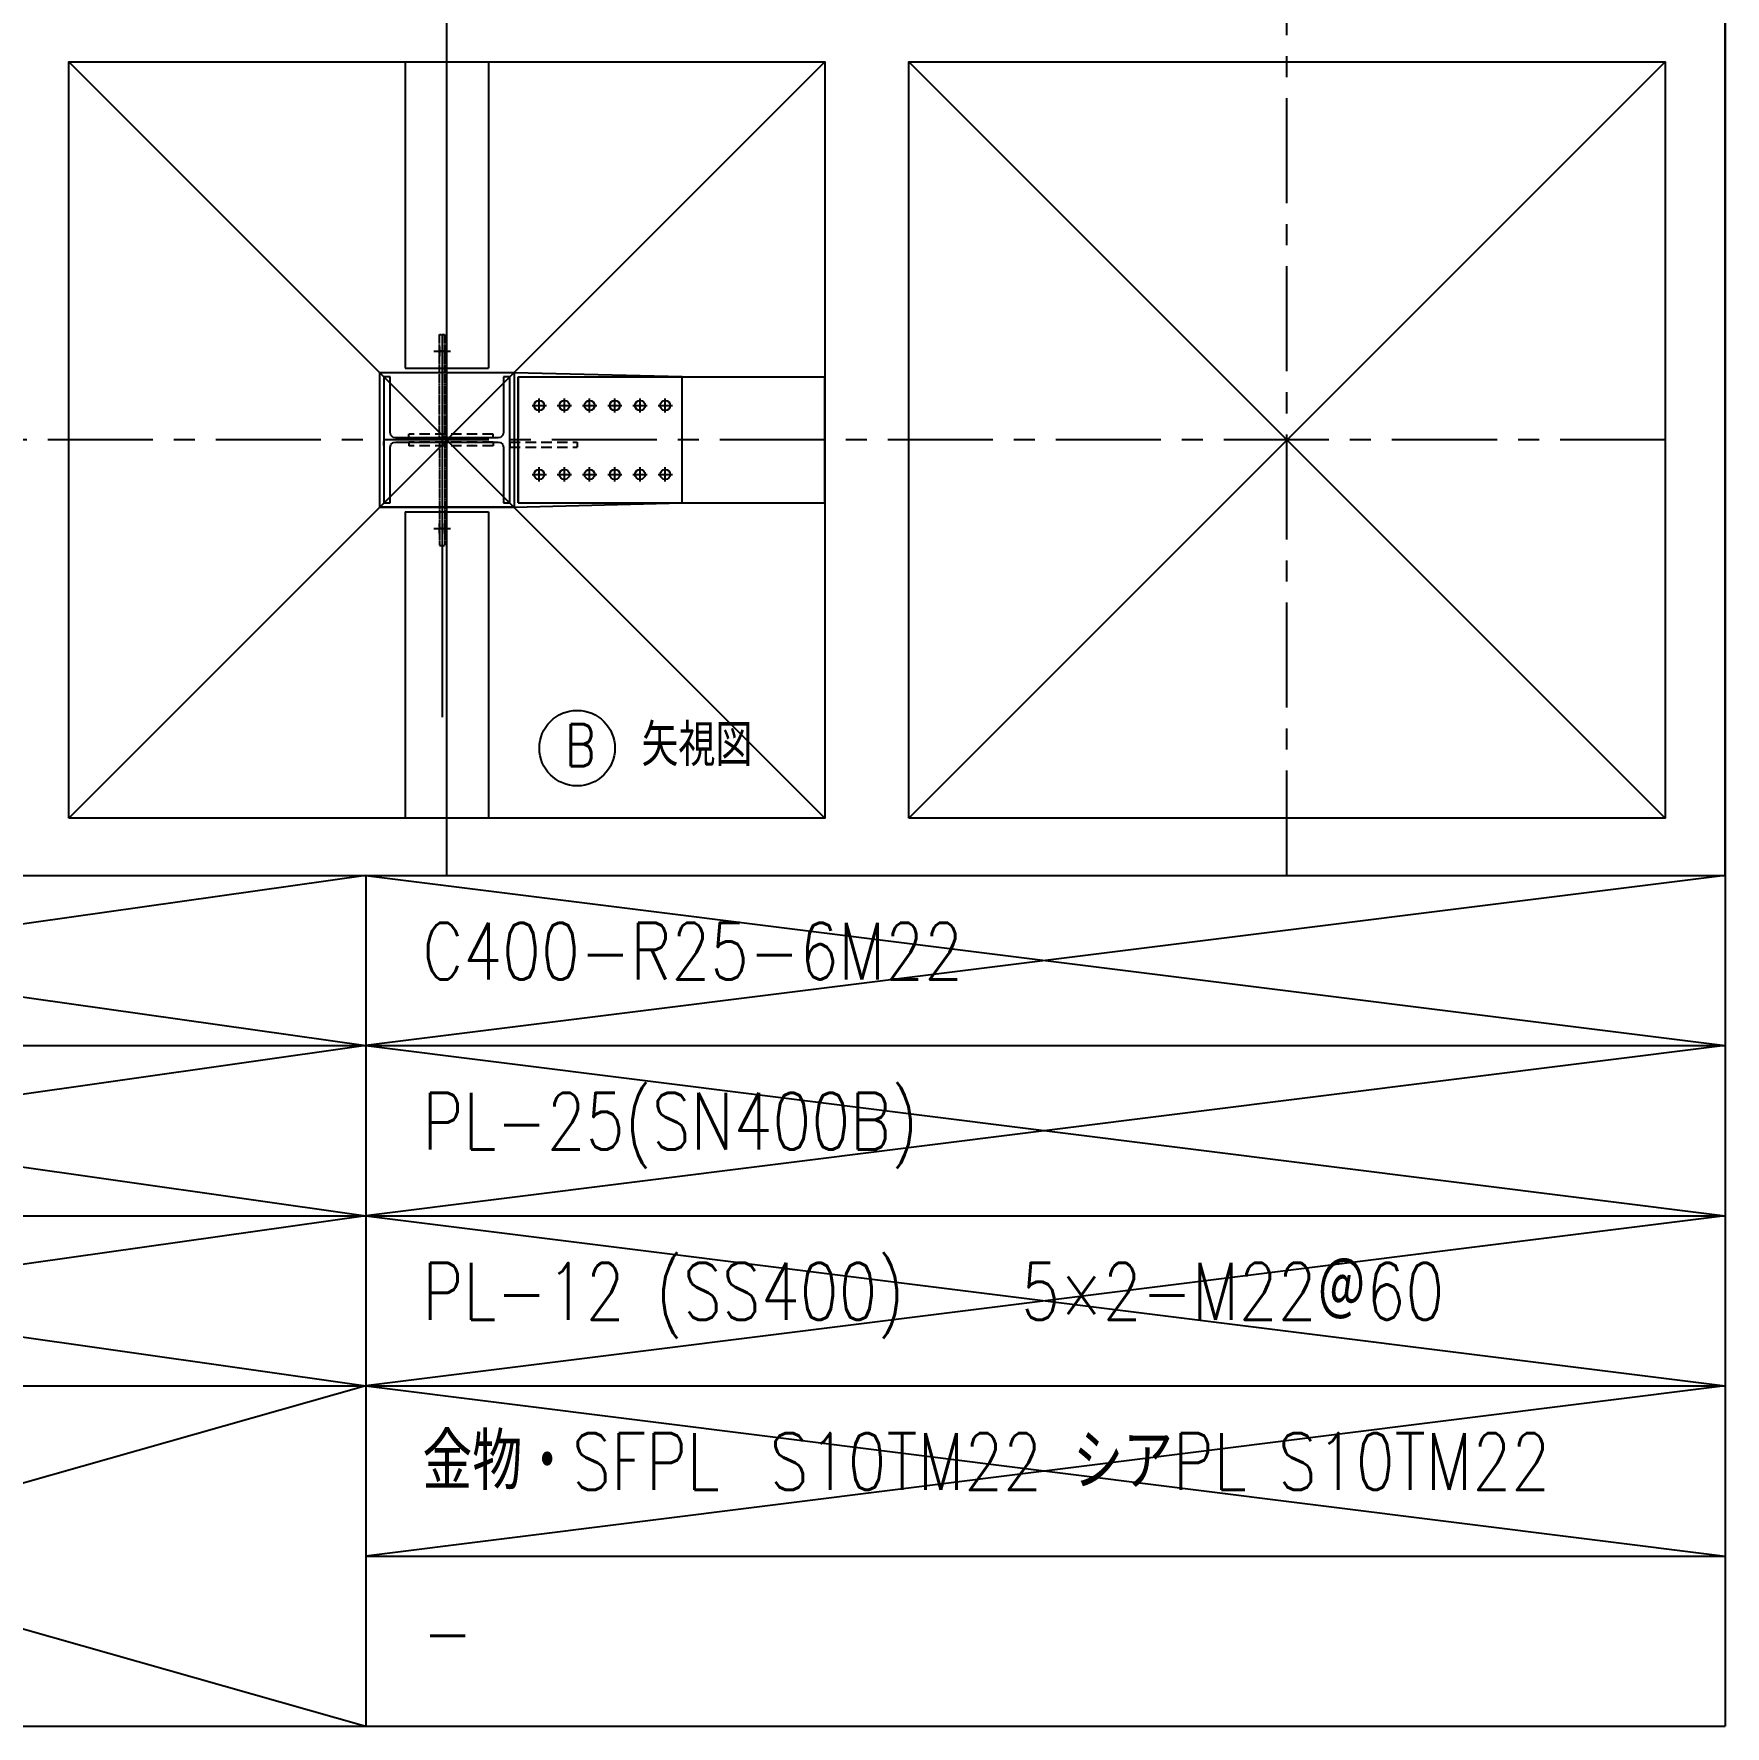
# Model space of a CAD drawing. Extents: x -668440 to 810000, y -1678500 to 210463.
# Drawn here: x -329032 to -288771, y -944029 to -903745 of the extents above; entities that cross this region are included whole.
import ezdxf
from ezdxf.enums import TextEntityAlignment as Align

# ---------------------------------------------------------------- set-up
doc = ezdxf.new("R2010")
doc.units = 0
doc.header["$MEASUREMENT"] = 0
for name, pattern in [('CENTER', [2, 1.25, -0.25, 0.25, -0.25]), ('DASHED', [0.75, 0.5, -0.25]), ('HASEN_S', [2, 1.5, -0.5])]:
    doc.linetypes.add(name, pattern=pattern)
doc.layers.get('0').update_dxf_attribs({"color": 3, "linetype": 'CONTINUOUS'})
doc.layers.add('00_ADDL', color=253, linetype='CONTINUOUS', plot=False)
for name, color, linetype in [('00_詳細', 7, 'CONTINUOUS'), ('100', 5, 'CENTER'), ('_1-1_L-CL', 3, 'CONTINUOUS'), ('_1-3_L-CS', 1, 'CONTINUOUS'), ('_1-C_INP1', 3, 'CONTINUOUS'), ('_4-7_CS-H', 4, 'HASEN_S'), ('BEAM_H-482x300x11x15x13', 7, 'CONTINUOUS'), ('BOLT', 4, 'CONTINUOUS'), ('CG400-9-3-3-M22@85-H-0x0x0x0x0(0.0)', 7, 'CONTINUOUS'), ('COL_H-300x300x10x15x13', 7, 'CONTINUOUS'), ('ctp400-40-60-60-0-0-M22', 7, 'CONTINUOUS'), ('cwr_d', 7, 'CONTINUOUS'), ('SH400-12-5-5-M22@60(0.0)', 7, 'CONTINUOUS'), ('SP400-40-60-60-0-0-M22-300-K6-320-320-10-164-TYPE1', 7, 'CONTINUOUS'), ('修正2022年4月20日', 2, 'CONTINUOUS')]:
    doc.layers.add(name, color=color, linetype=linetype)
doc.styles.add('S000', font='simplex.shx', dxfattribs={"width": 0.7, "bigfont": 'extfont2.shx'})
doc.styles.add('S020', font='simplex.shx', dxfattribs={"width": 0.8, "height": 100, "bigfont": 'extfont2.shx'})

# ---------------------------------------------------------------- blocks, each defined once
blk = doc.blocks.new('剛接合部C1Y')
at = {"layer": '00_ADDL'}
for p, q in [((-195947.01678, -397002.59222), (-195947.01678, -392142.59222)), ((-199890.09265, -395065.92555), (-198090.09265, -396865.92555)), ((-198090.09265, -395065.92555), (-199890.09265, -396865.92555)), ((-197890.09265, -395065.92555), (-196090.09265, -396865.92555)), ((-196090.09265, -395065.92555), (-197890.09265, -396865.92555)), ((-202033.16853, -397002.59222), (-199183.16853, -397407.59222)), ((-199183.16853, -397002.59222), (-202033.16853, -397407.59222)), ((-199183.16853, -397002.59222), (-195947.01678, -397407.59222)), ((-195947.01678, -397002.59222), (-199183.16853, -397407.59222)), ((-202033.16853, -397407.59222), (-199183.16853, -397812.59222)), ((-199183.16853, -397407.59222), (-202033.16853, -397812.59222)), ((-199183.16853, -397407.59222), (-195947.01678, -397812.59222)), ((-195947.01678, -397407.59222), (-199183.16853, -397812.59222)), ((-202033.16853, -397812.59222), (-199183.16853, -398217.59222)), ((-199183.16853, -397812.59222), (-202033.16853, -398217.59222)), ((-199183.16853, -397812.59222), (-195947.01678, -398217.59222)), ((-195947.01678, -397812.59222), (-199183.16853, -398217.59222)), ((-202033.16853, -398217.59222), (-199183.16853, -399027.59222)), ((-199183.16853, -398217.59222), (-202033.16853, -399027.59222)), ((-199183.16853, -398217.59222), (-195947.01678, -398622.59222)), ((-195947.01678, -398217.59222), (-199183.16853, -398622.59222))]:
    blk.add_line(p, q, dxfattribs=at)
at = {"layer": '00_ADDL', "transparency": 33554661}
for p, q in [((-199001.09265, -395714.92555), (-199001.09265, -396625.85371)), ((-198995.09265, -395754.92555), (-199007.09265, -395754.92555)), ((-198995.09265, -396176.92555), (-199007.09265, -396176.92555))]:
    blk.add_line(p, q, dxfattribs=at)
at = {"layer": '00_ADDL'}
for points in [[(-199890.09265, -396865.92555), (-199890.09265, -395065.92555), (-198090.09265, -395065.92555), (-198090.09265, -396865.92555)], [(-197890.09265, -396865.92555), (-197890.09265, -395065.92555), (-196090.09265, -395065.92555), (-196090.09265, -396865.92555)]]:
    blk.add_lwpolyline(points, close=True, dxfattribs=at)
at = {"layer": '00_詳細'}
for p, q in [((-199089.59265, -395065.92555), (-199089.59265, -395794.92555)), ((-198890.59265, -395065.92555), (-198890.59265, -395794.92555)), ((-199089.59265, -395794.92555), (-198890.59265, -395794.92555)), ((-199089.59265, -396136.92555), (-199089.59265, -396865.92555)), ((-199089.59265, -396136.92555), (-198890.59265, -396136.92555)), ((-198890.59265, -396136.92555), (-198890.59265, -396865.92555))]:
    blk.add_line(p, q, dxfattribs=at)
at = {"layer": '100'}
blk.add_line((-198990.09265, -397002.59222), (-198990.09265, -393132.59222), dxfattribs=at)
at = {"layer": '100', "linetype": 'CENTER', "ltscale": 200}
for p, q in [((-196990.09265, -397002.59222), (-196990.09265, -393132.59222)), ((-196090.09265, -395965.92555), (-201890.09265, -395965.92555))]:
    blk.add_line(p, q, dxfattribs=at)
at = {"layer": '_1-1_L-CL'}
for p, q in [((-195947.01678, -392142.59222), (-195947.01678, -399027.59222)), ((-199183.16853, -397002.59222), (-199183.16853, -399027.59222)), ((-202033.16853, -397407.59222), (-195947.01678, -397407.59222)), ((-202033.16853, -397812.59222), (-195947.01678, -397812.59222)), ((-202033.16853, -398217.59222), (-195947.01678, -398217.59222)), ((-199183.16853, -398622.59222), (-195947.01678, -398622.59222)), ((-202033.16853, -399027.59222), (-195947.01678, -399027.59222)), ((-202033.16853, -399027.59222), (-195947.01678, -399027.59222))]:
    blk.add_line(p, q, dxfattribs=at)
at = {"layer": '_1-3_L-CS', "ltscale": 10}
blk.add_circle((-198679.80106, -396699.57109), 90, dxfattribs=at)
at = {"layer": '_4-7_CS-H', "ltscale": 0.5}
for p, q in [((-199007.09265, -395960.92555), (-199007.09265, -395714.92555)), ((-199007.09265, -395714.92555), (-198995.09265, -395714.92555)), ((-198995.09265, -395960.92555), (-198995.09265, -395714.92555)), ((-199007.09265, -395970.92555), (-199007.09265, -396216.92555)), ((-198995.09265, -395970.92555), (-198995.09265, -396216.92555)), ((-199007.09265, -396216.92555), (-198995.09265, -396216.92555))]:
    blk.add_line(p, q, dxfattribs=at)
at = {"layer": '_4-7_CS-H', "ltscale": 0.5, "extrusion": (1, -2e-15, 0)}
for centre in [(-395754.92555, 0, -199007.09265), (-395754.92555, 0, -198995.09265)]:
    blk.add_circle(centre, 12, dxfattribs=at)
at = {"layer": '_4-7_CS-H', "ltscale": 0.5, "extrusion": (1, 2e-15, 0)}
for centre in [(-396176.92555, 0, -199007.09265), (-396176.92555, 0, -198995.09265)]:
    blk.add_circle(centre, 12, dxfattribs=at)
at = {"layer": 'BEAM_H-482x300x11x15x13'}
for p, q in [((-198820.09265, -395815.92555), (-198820.09265, -395947.92555)), ((-198820.09265, -395815.92555), (-198090.09265, -395815.92555)), ((-198820.09265, -395815.92555), (-198820.09265, -395815.92555)), ((-198820.09265, -396115.92555), (-198820.09265, -395815.92555)), ((-198090.09265, -395815.92555), (-198090.09265, -395947.92555)), ((-198090.09265, -395815.92555), (-198090.09265, -395815.92555)), ((-198090.09265, -396115.92555), (-198090.09265, -395815.92555)), ((-198820.09265, -395947.92555), (-198820.09265, -395953.92555)), ((-198820.09265, -395953.92555), (-198820.09265, -395958.92555)), ((-198820.09265, -395958.92555), (-198820.09265, -395960.92555)), ((-198820.09265, -395960.92555), (-198820.09265, -395960.92555)), ((-198820.09265, -395970.92555), (-198820.09265, -395972.92555)), ((-198820.09265, -395970.92555), (-198820.09265, -395970.92555)), ((-198820.09265, -395972.92555), (-198820.09265, -395977.92555)), ((-198820.09265, -395977.92555), (-198820.09265, -395983.92555)), ((-198820.09265, -395983.92555), (-198820.09265, -396115.92555)), ((-198820.09265, -395983.92555), (-198820.09265, -395983.92555)), ((-198090.09265, -395947.92555), (-198090.09265, -395953.92555)), ((-198090.09265, -395953.92555), (-198090.09265, -395958.92555)), ((-198090.09265, -395958.92555), (-198090.09265, -395960.92555)), ((-198090.09265, -395960.92555), (-198090.09265, -395960.92555)), ((-198090.09265, -395970.92555), (-198090.09265, -395972.92555)), ((-198090.09265, -395970.92555), (-198090.09265, -395970.92555)), ((-198090.09265, -395972.92555), (-198090.09265, -395977.92555)), ((-198090.09265, -395977.92555), (-198090.09265, -395983.92555)), ((-198090.09265, -395983.92555), (-198090.09265, -396115.92555)), ((-198090.09265, -395983.92555), (-198090.09265, -395983.92555)), ((-198820.09265, -396115.92555), (-198090.09265, -396115.92555)), ((-198820.09265, -396115.92555), (-198820.09265, -396115.92555)), ((-198090.09265, -396115.92555), (-198090.09265, -396115.92555))]:
    blk.add_line(p, q, dxfattribs=at)
at = {"layer": 'BOLT'}
for p, q in [((-199021.09265, -395754.92555, -40), (-198981.09265, -395754.92555, -40)), ((-198787.09265, -395883.92555), (-198753.09265, -395883.92555)), ((-198787.09265, -395883.92555), (-198753.09265, -395883.92555)), ((-198770.09265, -395900.92555), (-198770.09265, -395866.92555)), ((-198770.09265, -395900.92555), (-198770.09265, -395866.92555)), ((-198770.09265, -395883.92555), (-198770.09265, -395883.92555)), ((-198727.09265, -395883.92555), (-198693.09265, -395883.92555)), ((-198727.09265, -395883.92555), (-198693.09265, -395883.92555)), ((-198710.09265, -395900.92555), (-198710.09265, -395866.92555)), ((-198710.09265, -395900.92555), (-198710.09265, -395866.92555)), ((-198710.09265, -395883.92555), (-198710.09265, -395883.92555)), ((-198667.09265, -395883.92555), (-198633.09265, -395883.92555)), ((-198667.09265, -395883.92555), (-198633.09265, -395883.92555)), ((-198650.09265, -395900.92555), (-198650.09265, -395866.92555)), ((-198650.09265, -395900.92555), (-198650.09265, -395866.92555)), ((-198650.09265, -395883.92555), (-198650.09265, -395883.92555)), ((-198607.09265, -395883.92555), (-198573.09265, -395883.92555)), ((-198607.09265, -395883.92555), (-198573.09265, -395883.92555)), ((-198590.09265, -395900.92555), (-198590.09265, -395866.92555)), ((-198590.09265, -395900.92555), (-198590.09265, -395866.92555)), ((-198590.09265, -395883.92555), (-198590.09265, -395883.92555)), ((-198547.09265, -395883.92555), (-198513.09265, -395883.92555)), ((-198547.09265, -395883.92555), (-198513.09265, -395883.92555)), ((-198530.09265, -395900.92555), (-198530.09265, -395866.92555)), ((-198530.09265, -395900.92555), (-198530.09265, -395866.92555)), ((-198530.09265, -395883.92555), (-198530.09265, -395883.92555)), ((-198487.09265, -395883.92555), (-198453.09265, -395883.92555)), ((-198487.09265, -395883.92555), (-198453.09265, -395883.92555)), ((-198470.09265, -395900.92555), (-198470.09265, -395866.92555)), ((-198470.09265, -395900.92555), (-198470.09265, -395866.92555)), ((-198470.09265, -395883.92555), (-198470.09265, -395883.92555)), ((-198787.09265, -396047.92555), (-198753.09265, -396047.92555)), ((-198787.09265, -396047.92555), (-198753.09265, -396047.92555)), ((-198770.09265, -396064.92555), (-198770.09265, -396030.92555)), ((-198770.09265, -396064.92555), (-198770.09265, -396030.92555)), ((-198770.09265, -396047.92555), (-198770.09265, -396047.92555)), ((-198727.09265, -396047.92555), (-198693.09265, -396047.92555)), ((-198727.09265, -396047.92555), (-198693.09265, -396047.92555)), ((-198710.09265, -396064.92555), (-198710.09265, -396030.92555)), ((-198710.09265, -396064.92555), (-198710.09265, -396030.92555)), ((-198710.09265, -396047.92555), (-198710.09265, -396047.92555)), ((-198667.09265, -396047.92555), (-198633.09265, -396047.92555)), ((-198667.09265, -396047.92555), (-198633.09265, -396047.92555)), ((-198650.09265, -396064.92555), (-198650.09265, -396030.92555)), ((-198650.09265, -396064.92555), (-198650.09265, -396030.92555)), ((-198650.09265, -396047.92555), (-198650.09265, -396047.92555)), ((-198607.09265, -396047.92555), (-198573.09265, -396047.92555)), ((-198607.09265, -396047.92555), (-198573.09265, -396047.92555)), ((-198590.09265, -396064.92555), (-198590.09265, -396030.92555)), ((-198590.09265, -396064.92555), (-198590.09265, -396030.92555)), ((-198590.09265, -396047.92555), (-198590.09265, -396047.92555)), ((-198547.09265, -396047.92555), (-198513.09265, -396047.92555)), ((-198547.09265, -396047.92555), (-198513.09265, -396047.92555)), ((-198530.09265, -396064.92555), (-198530.09265, -396030.92555)), ((-198530.09265, -396064.92555), (-198530.09265, -396030.92555)), ((-198530.09265, -396047.92555), (-198530.09265, -396047.92555)), ((-198487.09265, -396047.92555), (-198453.09265, -396047.92555)), ((-198487.09265, -396047.92555), (-198453.09265, -396047.92555)), ((-198470.09265, -396064.92555), (-198470.09265, -396030.92555)), ((-198470.09265, -396064.92555), (-198470.09265, -396030.92555)), ((-198470.09265, -396047.92555), (-198470.09265, -396047.92555)), ((-199021.09265, -396176.92555, -40), (-198981.09265, -396176.92555, -40))]:
    blk.add_line(p, q, dxfattribs=at)
at = {"layer": 'CG400-9-3-3-M22@85-H-0x0x0x0x0(0.0)'}
for p, q in [((-199140.09265, -395969.92555), (-199140.09265, -395969.92555)), ((-199140.09265, -395978.92555), (-199140.09265, -395969.92555)), ((-199140.09265, -395978.92555), (-199140.09265, -395978.92555))]:
    blk.add_line(p, q, dxfattribs=at)
at = {"layer": 'COL_H-300x300x10x15x13'}
for p, q in [((-199125.09265, -395815.92555), (-199140.09265, -395815.92555)), ((-199140.09265, -395815.92555), (-199140.09265, -395815.92555)), ((-199140.09265, -395815.92555), (-199140.09265, -396115.92555)), ((-199125.09265, -395947.92555), (-199125.09265, -395815.92555)), ((-199125.09265, -395815.92555), (-199125.09265, -395815.92555)), ((-198840.09265, -395815.92555), (-198855.09265, -395815.92555)), ((-198855.09265, -395815.92555), (-198855.09265, -395815.92555)), ((-198855.09265, -395815.92555), (-198855.09265, -395947.92555)), ((-198840.09265, -396115.92555), (-198840.09265, -395815.92555)), ((-198840.09265, -395815.92555), (-198840.09265, -395815.92555)), ((-199123.09265, -395954.92555), (-199125.09265, -395947.92555)), ((-199125.09265, -395983.92555), (-199123.09265, -395976.92555)), ((-199125.09265, -396115.92555), (-199125.09265, -395983.92555)), ((-199118.09265, -395959.92555), (-199123.09265, -395954.92555)), ((-199123.09265, -395976.92555), (-199118.09265, -395971.92555)), ((-199112.09265, -395960.92555), (-199118.09265, -395959.92555)), ((-199118.09265, -395971.92555), (-199112.09265, -395970.92555)), ((-198868.09265, -395960.92555), (-199112.09265, -395960.92555)), ((-199112.09265, -395960.92555), (-199112.09265, -395960.92555)), ((-199112.09265, -395970.92555), (-198868.09265, -395970.92555)), ((-198862.09265, -395959.92555), (-198868.09265, -395960.92555)), ((-198868.09265, -395970.92555), (-198868.09265, -395970.92555)), ((-198868.09265, -395970.92555), (-198862.09265, -395971.92555)), ((-198857.09265, -395954.92555), (-198862.09265, -395959.92555)), ((-198862.09265, -395971.92555), (-198857.09265, -395976.92555)), ((-198855.09265, -395947.92555), (-198857.09265, -395954.92555)), ((-198857.09265, -395976.92555), (-198855.09265, -395983.92555)), ((-198855.09265, -395947.92555), (-198855.09265, -395947.92555)), ((-198855.09265, -395983.92555), (-198855.09265, -396115.92555)), ((-199140.09265, -396115.92555), (-199140.09265, -396115.92555)), ((-199140.09265, -396115.92555), (-199125.09265, -396115.92555)), ((-199125.09265, -396115.92555), (-199125.09265, -396115.92555)), ((-198855.09265, -396115.92555), (-198855.09265, -396115.92555)), ((-198855.09265, -396115.92555), (-198840.09265, -396115.92555)), ((-198840.09265, -396115.92555), (-198840.09265, -396115.92555))]:
    blk.add_line(p, q, dxfattribs=at)
at = {"layer": 'ctp400-40-60-60-0-0-M22'}
for p, q in [((-198830.09265, -395805.92555), (-199150.09265, -395805.92555)), ((-199150.09265, -395805.92555), (-199150.09265, -396125.92555)), ((-199150.09265, -395805.92555), (-199150.09265, -395805.92555)), ((-198830.09265, -395805.92555), (-198830.09265, -396125.92555)), ((-198830.09265, -395805.92555), (-198830.09265, -395805.92555)), ((-198830.09265, -396125.92555), (-199150.09265, -396125.92555)), ((-199150.09265, -396125.92555), (-199150.09265, -396125.92555)), ((-198830.09265, -396125.92555), (-198830.09265, -396125.92555))]:
    blk.add_line(p, q, dxfattribs=at)
at = {"layer": 'cwr_d', "linetype": 'DASHED', "ltscale": 50}
for p, q in [((-198880.09265, -395951.92555), (-199080.09265, -395951.92555)), ((-199080.09265, -395960.92555), (-199080.09265, -395951.92555)), ((-199080.09265, -395951.92555), (-199080.09265, -395951.92555)), ((-198880.09265, -395960.92555), (-199080.09265, -395960.92555)), ((-199080.09265, -395960.92555), (-199080.09265, -395960.92555)), ((-198880.09265, -395970.92555), (-199080.09265, -395970.92555)), ((-199080.09265, -395970.92555), (-199080.09265, -395979.92555)), ((-199080.09265, -395970.92555), (-199080.09265, -395970.92555)), ((-198880.09265, -395979.92555), (-199080.09265, -395979.92555)), ((-199080.09265, -395979.92555), (-199080.09265, -395979.92555)), ((-198880.09265, -395960.92555), (-198880.09265, -395951.92555)), ((-198880.09265, -395951.92555), (-198880.09265, -395951.92555)), ((-198880.09265, -395960.92555), (-198880.09265, -395960.92555)), ((-198880.09265, -395970.92555), (-198880.09265, -395979.92555)), ((-198880.09265, -395970.92555), (-198880.09265, -395970.92555)), ((-198880.09265, -395979.92555), (-198880.09265, -395979.92555))]:
    blk.add_line(p, q, dxfattribs=at)
at = {"layer": 'SH400-12-5-5-M22@60(0.0)'}
for p, q in [((-198840.09265, -395970.92555), (-198840.09265, -395970.92555)), ((-198840.09265, -395970.92555), (-198840.09265, -395982.92555)), ((-198840.09265, -395982.92555), (-198840.09265, -395982.92555))]:
    blk.add_line(p, q, dxfattribs=at)
at = {"layer": 'SH400-12-5-5-M22@60(0.0)', "linetype": 'DASHED', "ltscale": 50}
for p, q in [((-198840.09265, -395970.92555), (-198680.09265, -395970.92555)), ((-198840.09265, -395982.92555), (-198680.09265, -395982.92555)), ((-198680.09265, -395970.92555), (-198680.09265, -395982.92555)), ((-198680.09265, -395970.92555), (-198680.09265, -395970.92555)), ((-198680.09265, -395982.92555), (-198680.09265, -395982.92555))]:
    blk.add_line(p, q, dxfattribs=at)
at = {"layer": 'SP400-40-60-60-0-0-M22-300-K6-320-320-10-164-TYPE1'}
for p, q in [((-198830.09265, -395805.92555), (-199150.09265, -395805.92555)), ((-199150.09265, -395805.92555), (-199150.09265, -396125.92555)), ((-199150.09265, -395805.92555), (-199150.09265, -395805.92555)), ((-198430.09265, -395815.92555), (-198830.09265, -395805.92555)), ((-198830.09265, -395805.92555), (-198830.09265, -395805.92555)), ((-198430.09265, -396115.92555), (-198430.09265, -395815.92555)), ((-198430.09265, -395815.92555), (-198430.09265, -395815.92555)), ((-199150.09265, -396125.92555), (-198830.09265, -396125.92555)), ((-199150.09265, -396125.92555), (-199150.09265, -396125.92555)), ((-198830.09265, -396125.92555), (-198430.09265, -396115.92555)), ((-198830.09265, -396125.92555), (-198830.09265, -396125.92555)), ((-198430.09265, -396115.92555), (-198430.09265, -396115.92555))]:
    blk.add_line(p, q, dxfattribs=at)
for centre in [(-198770.09265, -395883.92555), (-198710.09265, -395883.92555), (-198650.09265, -395883.92555), (-198590.09265, -395883.92555), (-198530.09265, -395883.92555), (-198470.09265, -395883.92555), (-198770.09265, -396047.92555), (-198710.09265, -396047.92555), (-198650.09265, -396047.92555), (-198590.09265, -396047.92555), (-198530.09265, -396047.92555), (-198470.09265, -396047.92555)]:
    blk.add_circle(centre, 12, dxfattribs=at)
at = {"layer": '修正2022年4月20日'}
blk.add_line((-202033.16853, -397002.59222), (-195947.01678, -397002.59222), dxfattribs=at)
at = {"layer": '_1-1_L-CL', "style": 'S020', "width": 0.8}
blk.add_text('-', height=135, dxfattribs=at).set_placement((-199048.16853, -398802.59222), align=Align.MIDDLE_LEFT)
at = {"layer": '_1-3_L-CS', "ltscale": 10, "style": 'S000', "width": 0.8}
blk.add_text('B  矢視図', height=100, rotation=359.99999997, dxfattribs=at).set_placement((-198708.25008, -396742.44137))
at = {"layer": '_1-C_INP1', "style": 'S020', "width": 0.8}
for s, p in [('C400-R25-6M22', (-199048.16853, -397182.59222)), ('PL-25(SN400B)', (-199048.16853, -397587.59222)), ('PL-12 (SS400)', (-199048.16853, -397992.59222)), ('5×2-M22＠60', (-197623.16853, -397992.59222)), ('金物・SFPL\u3000S10TM22 シアPL S10TM22', (-199048.16853, -398397.59222))]:
    blk.add_text(s, height=135, dxfattribs=at).set_placement(p, align=Align.MIDDLE_LEFT)

msp = doc.modelspace()

# ---------------------------------------------------------------- block references
at = {"xscale": 10, "yscale": 10, "zscale": 10}
msp.add_blockref('剛接合部C1Y', (1670698.7, 3046247.4, 5600), dxfattribs=at)

doc.saveas('drawing.dxf')
